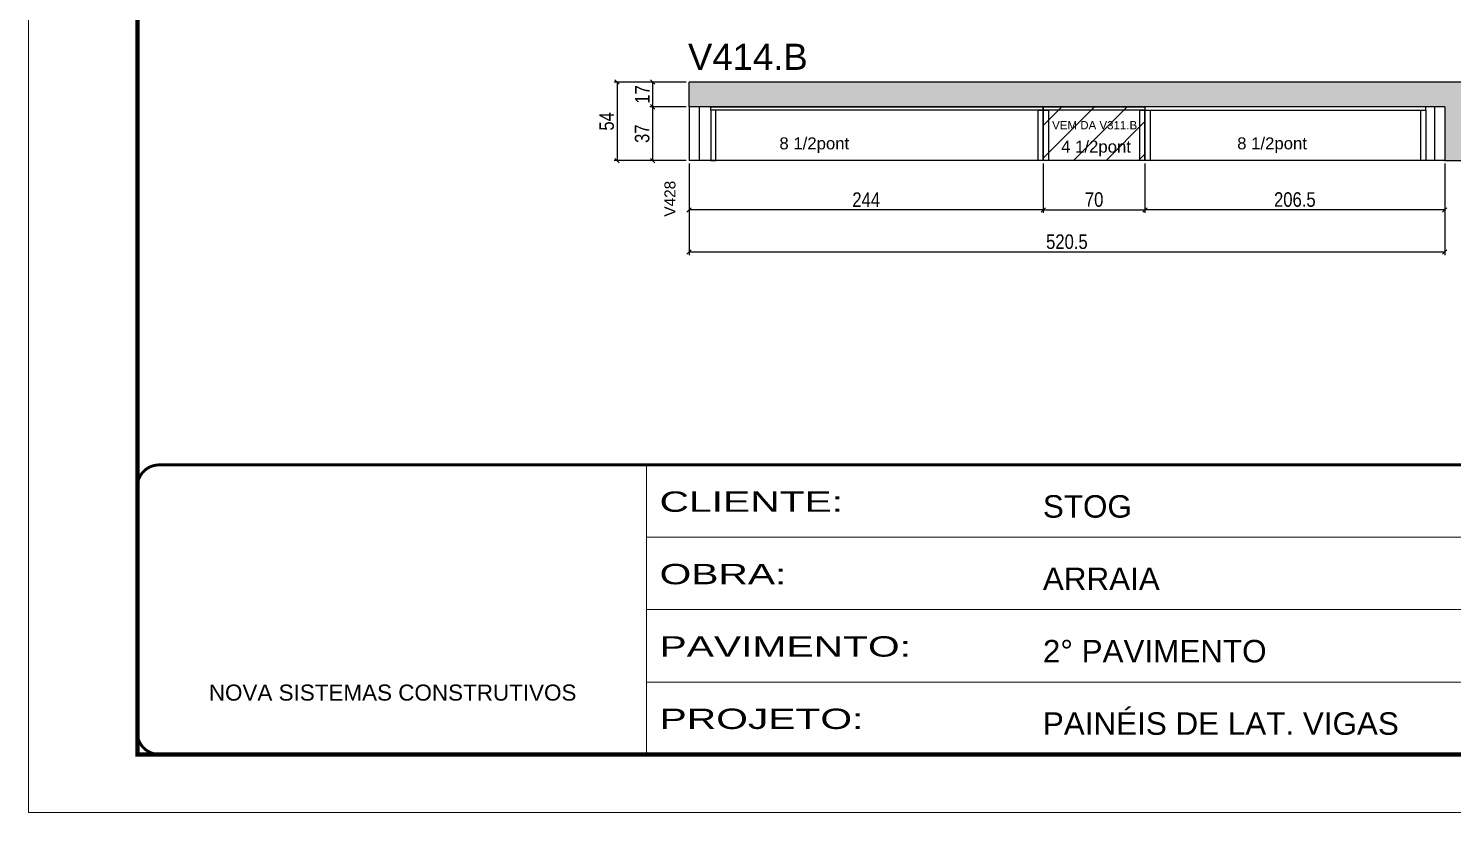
# Model space of a CAD drawing. Extents: x -3394 to 16474, y -5031 to 14397.
# Drawn here: x 9027 to 10008, y 11049 to 11589 of the extents above; entities that cross this region are included whole.
import ezdxf

# ---------------------------------------------------------------- set-up
doc = ezdxf.new("R2010")
doc.units = 0
doc.linetypes.add('CONTINUO', pattern=[0])
doc.linetypes.add('DASHED', pattern=[0.75, 0.5, -0.25])
doc.layers.get('0').update_dxf_attribs({"linetype": 'CONTINUOUS'})
doc.layers.get('Defpoints').update_dxf_attribs({"linetype": 'CONTINUOUS'})
for name, color, linetype in [('COTA', 241, 'CONTINUOUS'), ('NOMENCLATURA', 7, 'CONTINUOUS'), ('Painéis', 200, 'CONTINUOUS'), ('PONTALETE', 7, 'CONTINUOUS'), ('SARR_2.2x7', 40, 'CONTINUOUS'), ('SARR_3.5x7', 81, 'CONTINUOUS')]:
    doc.layers.add(name, color=color, linetype=linetype)
for name, color, linetype, lineweight in [('Folhas', 255, 'CONTINUOUS', 9), ('REAPROVEITAMENTO', 251, 'CONTINUOUS', 9), ('SARRAFO DE PRESSAO', 251, 'DASHED', 9)]:
    doc.layers.add(name, color=color, linetype=linetype, lineweight=lineweight)
doc.styles.add('ARIAL', font='arial.ttf')
doc.styles.add('COTA TECNICA', font='techl___.ttf', dxfattribs={"height": 10})
doc.styles.add('Tecnologia', font='')
doc.styles.get('Tecnologia').set_extended_font_data('Forgotten Futurist')
doc.dimstyles.new('PAINEL', dxfattribs={"dimtxt": 10, "dimasz": 3, "dimexe": 3, "dimexo": 3, "dimgap": 3, "dimtad": 1, "dimdec": 1, "dimzin": 12, "dimdsep": 46, "dimtxsty": 'COTA TECNICA', "dimblk1": 'OBLIQUE', "dimblk2": 'OBLIQUE', "dimsah": 1, "dimcen": 0.9, "dimclrd": 4, "dimclre": 4, "dimclrt": 240, "dimadec": 1, "dimazin": 3, "dimtfac": 1, "dimtdec": 1, "dimtmove": 0, "dimatfit": 3, "dimfxl": 1, "dimtolj": 1, "dimtzin": 12, "dimarcsym": 0})

# ---------------------------------------------------------------- blocks, each defined once
blk = doc.blocks.new('9999999999')
at = {"color": 30, "linetype": 'CONTINUO'}
for p, q in [((98564.56, 34230.21), (98564.56, 34429.45)), ((98564.56, 34379.64), (99583.98, 34379.64)), ((98564.56, 34329.83), (99487.98, 34329.83)), ((98564.56, 34280.02), (99487.98, 34280.02))]:
    blk.add_line(p, q, dxfattribs=at)
at = {"color": 30, "linetype": 'CONTINUO', "const_width": 2}
blk.add_lwpolyline([(99583.98, 34230.21), (99583.98, 34414.45, 0.414214), (99568.98, 34429.45), (98228.98, 34429.45, 0.414214), (98213.98, 34414.45), (98213.98, 34245.21, 0.414214), (98228.98, 34230.21), (99583.98, 34230.21)], format="xyb", dxfattribs=at)
at = {"layer": 'Folhas'}
blk.add_lwpolyline([(98138.98, 34190.21), (99623.98, 34190.21), (99623.98, 35240.21), (98138.98, 35240.21)], close=True, dxfattribs=at)
at = {"layer": 'Folhas', "color": 30, "const_width": 3}
blk.add_lwpolyline([(98213.98, 34230.21), (99583.98, 34230.21), (99583.98, 35200.21), (98213.98, 35200.21)], close=True, dxfattribs=at)
at = {"color": 7, "linetype": 'Continuous', "ltscale": 5, "style": 'ARIAL'}
for s, height, p in [('STOG', 15.483, (98837.68, 34393.13)), ('ARRAIA', 15.483, (98837.68, 34343.32)), ('2° PAVIMENTO', 15.4829, (98837.68, 34293.51)), ('NOVA SISTEMAS CONSTRUTIVOS', 11.0592, (98263.19, 34267.21)), ('PAINÉIS DE LAT. VIGAS', 15.4829, (98837.68, 34243.7))]:
    blk.add_text(s, height=height, dxfattribs=at).set_placement(p)
at = {"layer": 'Folhas', "color": 7, "style": 'Tecnologia', "width": 1.5}
for s, p in [('CLIENTE:', (98573.65, 34397.17)), ('OBRA:', (98573.65, 34347.31)), ('PAVIMENTO:', (98573.65, 34297.5)), ('PROJETO:', (98573.65, 34247.69))]:
    blk.add_text(s, height=14, dxfattribs=at).set_placement(p)
blk = doc.blocks.new('_Oblique')
at = {"color": 0, "linetype": 'ByBlock', "lineweight": -2}
blk.add_line((-0.5, -0.5), (0.5, 0.5), dxfattribs=at)
blk = doc.blocks.new('*D393')
at = {"layer": 'COTA', "color": 4, "linetype": 'Continuous', "lineweight": -2, "transparency": 16777216}
for p, q in [((9796.21, 11496.11), (9796.21, 11462.14)), ((10002.71, 11496.11), (10002.71, 11462.14)), ((10002.71, 11464.14), (9796.21, 11464.14))]:
    blk.add_line(p, q, dxfattribs=at)
at = {"layer": 'Defpoints', "color": 0, "linetype": 'Continuous', "transparency": 16777216}
for p in [(9796.21, 11498.11), (10002.71, 11498.11), (9796.21, 11464.14)]:
    blk.add_point(p, dxfattribs=at)
at = {"layer": 'COTA', "color": 4, "linetype": 'Continuous', "lineweight": -2, "transparency": 16777216, "xscale": 3, "yscale": 3, "zscale": 3, "rotation": 180}
blk.add_blockref('_Oblique', (9796.21, 11464.14), dxfattribs=at)
at = {"layer": 'COTA', "color": 4, "linetype": 'Continuous', "lineweight": -2, "transparency": 16777216, "xscale": 3, "yscale": 3, "zscale": 3}
blk.add_blockref('_Oblique', (10002.71, 11464.14), dxfattribs=at)
at = {"layer": 'COTA', "color": 240, "linetype": 'Continuous', "transparency": 16777216, "insert": (9899.46, 11471.25), "char_height": 10, "attachment_point": 5, "style": 'COTA TECNICA'}
blk.add_mtext('\\A1;206.5', dxfattribs=at)
blk = doc.blocks.new('*D394')
at = {"layer": 'COTA', "color": 4, "linetype": 'Continuous', "lineweight": -2, "transparency": 16777216}
for p, q in [((9482.18, 11496.11), (9482.18, 11462.14)), ((9726.21, 11496.11), (9726.21, 11462.14)), ((9726.21, 11464.14), (9482.18, 11464.14))]:
    blk.add_line(p, q, dxfattribs=at)
at = {"layer": 'Defpoints', "color": 0, "linetype": 'Continuous', "transparency": 16777216}
for p in [(9482.18, 11498.11), (9726.21, 11498.11), (9482.18, 11464.14)]:
    blk.add_point(p, dxfattribs=at)
at = {"layer": 'COTA', "color": 4, "linetype": 'Continuous', "lineweight": -2, "transparency": 16777216, "xscale": 3, "yscale": 3, "zscale": 3, "rotation": 180}
blk.add_blockref('_Oblique', (9482.18, 11464.14), dxfattribs=at)
at = {"layer": 'COTA', "color": 4, "linetype": 'Continuous', "lineweight": -2, "transparency": 16777216, "xscale": 3, "yscale": 3, "zscale": 3}
blk.add_blockref('_Oblique', (9726.21, 11464.14), dxfattribs=at)
at = {"layer": 'COTA', "color": 240, "linetype": 'Continuous', "transparency": 16777216, "insert": (9604.2, 11471.21), "char_height": 10, "attachment_point": 5, "style": 'COTA TECNICA'}
blk.add_mtext('\\A1;244', dxfattribs=at)
blk = doc.blocks.new('*D395')
at = {"layer": 'COTA', "color": 4, "linetype": 'Continuous', "lineweight": -2, "transparency": 16777216}
for p, q in [((9482.18, 11496.11), (9482.18, 11433.12)), ((10002.71, 11496.11), (10002.71, 11433.12)), ((10002.71, 11435.12), (9482.18, 11435.12))]:
    blk.add_line(p, q, dxfattribs=at)
at = {"layer": 'Defpoints', "color": 0, "linetype": 'Continuous', "transparency": 16777216}
for p in [(9482.18, 11498.11), (10002.71, 11498.11), (9482.18, 11435.12)]:
    blk.add_point(p, dxfattribs=at)
at = {"layer": 'COTA', "color": 4, "linetype": 'Continuous', "lineweight": -2, "transparency": 16777216, "xscale": 3, "yscale": 3, "zscale": 3, "rotation": 180}
blk.add_blockref('_Oblique', (9482.18, 11435.12), dxfattribs=at)
at = {"layer": 'COTA', "color": 4, "linetype": 'Continuous', "lineweight": -2, "transparency": 16777216, "xscale": 3, "yscale": 3, "zscale": 3}
blk.add_blockref('_Oblique', (10002.71, 11435.12), dxfattribs=at)
at = {"layer": 'COTA', "color": 240, "linetype": 'Continuous', "transparency": 16777216, "insert": (9742.45, 11442.23), "char_height": 10, "attachment_point": 5, "style": 'COTA TECNICA'}
blk.add_mtext('\\A1;520.5', dxfattribs=at)
blk = doc.blocks.new('*D396')
at = {"layer": 'COTA', "color": 4, "linetype": 'Continuous', "lineweight": -2, "transparency": 16777216}
for p, q in [((9480.18, 11535.11), (9455.14, 11535.11)), ((9457.14, 11498.11), (9457.14, 11535.11)), ((9480.18, 11498.11), (9455.14, 11498.11))]:
    blk.add_line(p, q, dxfattribs=at)
at = {"layer": 'Defpoints', "color": 0, "linetype": 'Continuous', "transparency": 16777216}
for p in [(9457.14, 11535.11), (9482.18, 11535.11), (9482.18, 11498.11)]:
    blk.add_point(p, dxfattribs=at)
at = {"layer": 'COTA', "color": 4, "linetype": 'Continuous', "lineweight": -2, "transparency": 16777216, "xscale": 3, "yscale": 3, "zscale": 3}
for p, rotation in [((9457.14, 11535.11), 90), ((9457.14, 11498.11), 270)]:
    blk.add_blockref('_Oblique', p, dxfattribs=dict(at, rotation=rotation))
at = {"layer": 'COTA', "color": 240, "linetype": 'Continuous', "transparency": 16777216, "insert": (9449.92, 11516.61), "char_height": 10, "attachment_point": 5, "rotation": 90, "style": 'COTA TECNICA'}
blk.add_mtext('\\A1;37', dxfattribs=at)
blk = doc.blocks.new('*D397')
at = {"layer": 'COTA', "color": 4, "linetype": 'Continuous', "lineweight": -2, "transparency": 16777216}
for p, q in [((9480.18, 11552.11), (9455.14, 11552.11)), ((9457.14, 11535.11), (9457.14, 11552.11)), ((9480.18, 11535.11), (9455.14, 11535.11))]:
    blk.add_line(p, q, dxfattribs=at)
at = {"layer": 'Defpoints', "color": 0, "linetype": 'Continuous', "transparency": 16777216}
for p in [(9457.14, 11552.11), (9482.18, 11552.11), (9482.18, 11535.11)]:
    blk.add_point(p, dxfattribs=at)
at = {"layer": 'COTA', "color": 4, "linetype": 'Continuous', "lineweight": -2, "transparency": 16777216, "xscale": 3, "yscale": 3, "zscale": 3}
for p, rotation in [((9457.14, 11552.11), 90), ((9457.14, 11535.11), 270)]:
    blk.add_blockref('_Oblique', p, dxfattribs=dict(at, rotation=rotation))
at = {"layer": 'COTA', "color": 240, "linetype": 'Continuous', "transparency": 16777216, "insert": (9450.07, 11543.61), "char_height": 10, "attachment_point": 5, "rotation": 90, "style": 'COTA TECNICA'}
blk.add_mtext('\\A1;17', dxfattribs=at)
blk = doc.blocks.new('*D398')
at = {"layer": 'COTA', "color": 4, "linetype": 'Continuous', "lineweight": -2, "transparency": 16777216}
for p, q in [((9480.18, 11552.11), (9430.58, 11552.11)), ((9432.58, 11552.11), (9432.58, 11498.11)), ((9480.18, 11498.11), (9430.58, 11498.11))]:
    blk.add_line(p, q, dxfattribs=at)
at = {"layer": 'Defpoints', "color": 0, "linetype": 'Continuous', "transparency": 16777216}
for p in [(9482.18, 11552.11), (9432.58, 11498.11), (9482.18, 11498.11)]:
    blk.add_point(p, dxfattribs=at)
at = {"layer": 'COTA', "color": 4, "linetype": 'Continuous', "lineweight": -2, "transparency": 16777216, "xscale": 3, "yscale": 3, "zscale": 3}
for p, rotation in [((9432.58, 11552.11), 90), ((9432.58, 11498.11), 270)]:
    blk.add_blockref('_Oblique', p, dxfattribs=dict(at, rotation=rotation))
at = {"layer": 'COTA', "color": 240, "linetype": 'Continuous', "transparency": 16777216, "insert": (9425.47, 11525.11), "char_height": 10, "attachment_point": 5, "rotation": 90, "style": 'COTA TECNICA'}
blk.add_mtext('\\A1;54', dxfattribs=at)
blk = doc.blocks.new('*D399')
at = {"layer": 'COTA', "color": 4, "linetype": 'Continuous', "lineweight": -2, "transparency": 16777216}
for p, q in [((9726.21, 11496.11), (9726.21, 11462.14)), ((9796.21, 11496.11), (9796.21, 11462.14)), ((9726.21, 11464.14), (9796.21, 11464.14))]:
    blk.add_line(p, q, dxfattribs=at)
at = {"layer": 'Defpoints', "color": 0, "linetype": 'Continuous', "transparency": 16777216}
for p in [(9726.21, 11498.11), (9796.21, 11498.11), (9796.21, 11464.14)]:
    blk.add_point(p, dxfattribs=at)
at = {"layer": 'COTA', "color": 4, "linetype": 'Continuous', "lineweight": -2, "transparency": 16777216, "xscale": 3, "yscale": 3, "zscale": 3, "rotation": 180}
blk.add_blockref('_Oblique', (9726.21, 11464.14), dxfattribs=at)
at = {"layer": 'COTA', "color": 4, "linetype": 'Continuous', "lineweight": -2, "transparency": 16777216, "xscale": 3, "yscale": 3, "zscale": 3}
blk.add_blockref('_Oblique', (9796.21, 11464.14), dxfattribs=at)
at = {"layer": 'COTA', "color": 240, "linetype": 'Continuous', "transparency": 16777216, "insert": (9761.21, 11471.24), "char_height": 10, "attachment_point": 5, "style": 'COTA TECNICA'}
blk.add_mtext('\\A1;70', dxfattribs=at)

msp = doc.modelspace()

# ---------------------------------------------------------------- hatches: boundary and pattern name
at = {"layer": 'COTA', "linetype": 'Continuous'}
h = msp.add_hatch(dxfattribs=at)
h.set_pattern_fill('AR-CONC', color=256, scale=0.05)
h.paths.add_polyline_path([(10002.71, 11535.11), (10002.71, 11498.11), (10029.91, 11498.11), (10029.91, 11538.11), (10136.01, 11538.11), (10136.01, 11552.11), (9482.18, 11552.11), (9482.18, 11535.11)])
at = {"layer": 'REAPROVEITAMENTO', "linetype": 'Continuous'}
h = msp.add_hatch(dxfattribs=at)
h.set_pattern_fill('ANSI31', color=256, scale=5)
h.paths.add_polyline_path([(9796.21, 11498.11), (9796.21, 11535.11), (9726.21, 11535.11), (9726.21, 11498.11)])

# ---------------------------------------------------------------- linework, layer by layer
at = {"layer": 'COTA', "linetype": 'Continuous'}
for p in [(9482.18, 11535.11), (10136.01, 11552.11)]:
    msp.add_line(p, (9482.18, 11552.11), dxfattribs=at)
at = {"layer": 'Painéis', "linetype": 'Continuous'}
for p, q in [((10002.71, 11535.11), (9482.18, 11535.11)), ((9482.18, 11535.11), (9482.18, 11498.11)), ((9726.21, 11535.11), (9726.21, 11498.11)), ((9796.21, 11535.11), (9796.21, 11498.11)), ((10002.71, 11535.11), (10002.71, 11498.11)), ((10002.71, 11498.11), (9482.18, 11498.11)), ((9796.21, 11498.11), (9726.21, 11498.11)), ((10002.71, 11498.11), (10029.91, 11498.11))]:
    msp.add_line(p, q, dxfattribs=at)
at = {"layer": 'SARR_2.2x7', "ltscale": 25}
for p, q in [((9489.18, 11535.11), (9489.18, 11498.11)), ((9995.71, 11535.11), (9995.71, 11498.11))]:
    msp.add_line(p, q, dxfattribs=at)
at = {"layer": 'SARR_2.2x7', "ltscale": 25, "elevation": 0}
for points in [[(9726.21, 11532.91), (9497.18, 11532.91), (9497.18, 11535.11), (9726.21, 11535.11)], [(9796.21, 11532.91), (9726.21, 11532.91), (9726.21, 11535.11), (9796.21, 11535.11)], [(9796.21, 11532.91), (9989.71, 11532.91), (9989.71, 11535.11), (9796.21, 11535.11)]]:
    msp.add_lwpolyline(points, close=True, dxfattribs=at)
at = {"layer": 'SARR_3.5x7', "elevation": 0}
for points in [[(9497.18, 11498.11), (9500.68, 11498.11), (9500.68, 11532.91), (9497.18, 11532.91)], [(9726.21, 11498.11), (9722.71, 11498.11), (9722.71, 11532.91), (9726.21, 11532.91)], [(9729.71, 11498.11), (9726.21, 11498.11), (9726.21, 11532.91), (9729.71, 11532.91)], [(9796.21, 11498.11), (9792.71, 11498.11), (9792.71, 11532.91), (9796.21, 11532.91)], [(9799.71, 11498.11), (9796.21, 11498.11), (9796.21, 11532.91), (9799.71, 11532.91)], [(9989.71, 11498.11), (9986.21, 11498.11), (9986.21, 11532.91), (9989.71, 11532.91)]]:
    msp.add_lwpolyline(points, close=True, dxfattribs=at)

# ---------------------------------------------------------------- block references
at = {"layer": 'SARRAFO DE PRESSAO', "color": 6, "linetype": 'ByBlock'}
msp.add_blockref('9999999999', (-89111.77, -23140.8), dxfattribs=at)

# ---------------------------------------------------------------- texts
at = {"layer": 'NOMENCLATURA', "linetype": 'Continuous', "style": 'ARIAL'}
for s, height, p in [('V414.B', 18, (9481.47, 11560.53)), ('VEM DA V311.B', 5.6753, (9732.27, 11519.64))]:
    msp.add_text(s, height=height, dxfattribs=at).set_placement(p)
msp.add_text('V428', height=7.567, rotation=90, dxfattribs=at).set_placement((9472.83, 11459.51))
at = {"layer": 'PONTALETE', "linetype": 'Continuous', "style": 'ARIAL'}
for s, p in [('8 1/2pont', (9544.44, 11505.85)), ('4 1/2pont', (9738.49, 11503.61)), ('8 1/2pont', (9859.74, 11505.85))]:
    msp.add_text(s, height=8.25, dxfattribs=at).set_placement(p)

# ---------------------------------------------------------------- dimensions: what is measured, and where the dimension line sits
at = {"layer": 'COTA', "linetype": 'Continuous'}
for base, p1, p2, angle, picture, middle in [((9432.58, 11498.11), (9482.18, 11552.11), (9482.18, 11498.11), 90, '*D398', (9425.47, 11525.11)), ((9457.14, 11552.11), (9482.18, 11535.11), (9482.18, 11552.11), 90, '*D397', (9450.07, 11543.61)), ((9457.14, 11535.11), (9482.18, 11498.11), (9482.18, 11535.11), 90, '*D396', (9449.92, 11516.61)), ((9482.18, 11464.14), (9726.21, 11498.11), (9482.18, 11498.11), 180, '*D394', (9604.2, 11471.21)), ((9482.18, 11435.12), (10002.71, 11498.11), (9482.18, 11498.11), 180, '*D395', (9742.45, 11442.23)), ((9796.21, 11464.14), (10002.71, 11498.11), (9796.21, 11498.11), 180, '*D393', (9899.46, 11471.25))]:
    dim = msp.add_linear_dim(base=base, p1=p1, p2=p2, angle=angle, dimstyle='PAINEL', override={"dimexe": 2, "dimexo": 2, "dimgap": 2, "dimadec": 8, "dimtix": 1, "dimatfit": 2, "dimldrblk": 'Oblique'}, dxfattribs=at)
    dim.commit()
    dim.dimension.update_dxf_attribs({"geometry": picture, "text_midpoint": middle})
dim = msp.add_linear_dim(base=(9796.21, 11464.14), p1=(9726.21, 11498.11), p2=(9796.21, 11498.11), dimstyle='PAINEL', override={"dimexe": 2, "dimexo": 2, "dimgap": 2, "dimadec": 8, "dimtix": 1, "dimatfit": 2, "dimldrblk": 'Oblique'}, dxfattribs=at)
dim.commit()
dim.dimension.update_dxf_attribs({"geometry": '*D399', "text_midpoint": (9761.21, 11471.24)})

doc.saveas('drawing.dxf')
